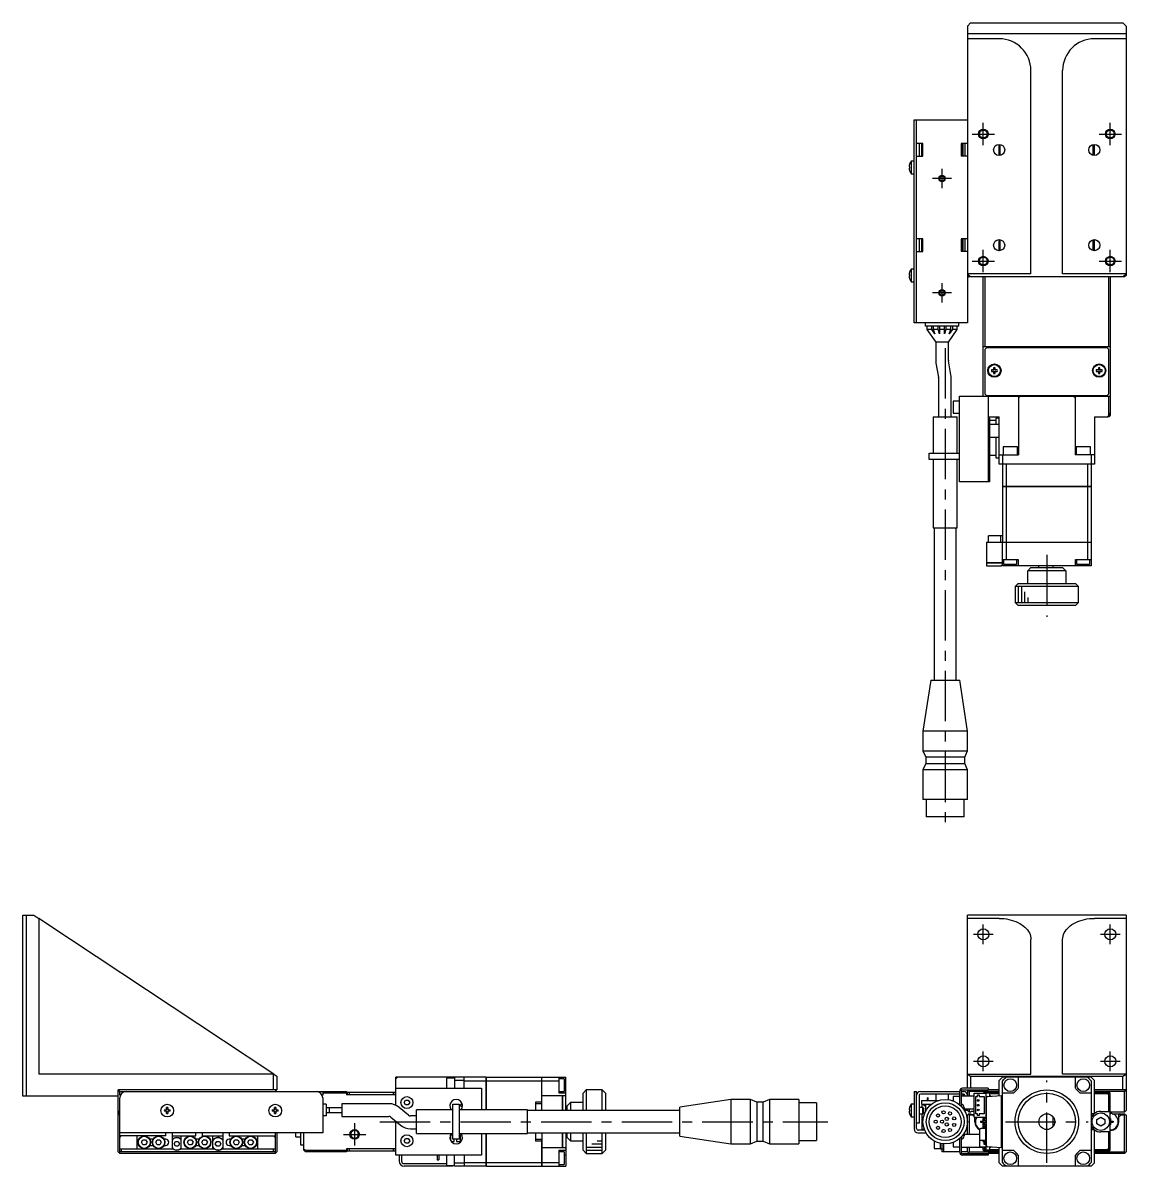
# Model space of a CAD drawing. Extents: x 0 to 729, y -8 to 650.
# Drawn here: x 0 to 347.6, y 290 to 650 of the extents above; entities that cross this region are included whole.
import ezdxf

# ---------------------------------------------------------------- set-up
doc = ezdxf.new("R2010")
doc.units = 0
doc.header["$LTSCALE"] = 0.5
doc.linetypes.add('CENTER', pattern=[50.8, 31.75, -6.35, 6.35, -6.35])
for name, color, linetype in [('MSM_CENTER', 1, 'CENTER'), ('MSM_CONTINUOUS', 7, 'CONTINUOUS'), ('MSM_NARROW', 5, 'CONTINUOUS')]:
    doc.layers.add(name, color=color, linetype=linetype)

msp = doc.modelspace()

# ---------------------------------------------------------------- linework, layer by layer
at = {"layer": 'MSM_CENTER'}
for p, q in [((302.56, 611.45), (302.56, 618.45)), ((342.56, 611.45), (342.56, 618.45)), ((299.06, 614.95), (306.06, 614.95)), ((339.06, 614.95), (346.06, 614.95)), ((289.56, 597.95), (289.56, 603.95)), ((292.56, 600.95), (286.56, 600.95)), ((302.56, 571.45), (302.56, 578.45)), ((342.56, 571.45), (342.56, 578.45)), ((299.06, 574.95), (306.06, 574.95)), ((339.06, 574.95), (346.06, 574.95)), ((289.56, 561.95), (289.56, 567.95)), ((292.56, 564.95), (286.56, 564.95)), ((290.56, 547.5), (290.56, 396.4)), ((322.56, 482.45), (322.56, 462.95)), ((302.56, 359.87), (302.56, 366.07)), ((342.56, 359.87), (342.56, 366.07)), ((299.46, 362.97), (305.66, 362.97)), ((339.46, 362.97), (345.66, 362.97)), ((302.56, 319.87), (302.56, 326.07)), ((342.56, 319.87), (342.56, 326.07)), ((299.46, 322.97), (305.66, 322.97)), ((339.46, 322.97), (345.66, 322.97)), ((322.56, 290.97), (322.56, 316.97)), ((104.5, 303.47), (104.5, 296.47)), ((112.45, 303.97), (253.55, 303.97)), ((309.56, 303.97), (335.56, 303.97)), ((101, 299.97), (108, 299.97))]:
    msp.add_line(p, q, dxfattribs=at)
at = {"layer": 'MSM_CONTINUOUS'}
for p, q in [((298.56, 649.95), (297.56, 648.95)), ((297.56, 648.95), (297.56, 555.45)), ((298.56, 649.95), (346.56, 649.95)), ((347.56, 648.95), (346.56, 649.95)), ((347.56, 648.95), (347.56, 570.45)), ((347.56, 646.45), (297.56, 646.45)), ((307.56, 644.95), (297.56, 644.95)), ((347.56, 644.95), (337.56, 644.95)), ((317.56, 570.91), (317.56, 634.95)), ((327.56, 570.91), (327.56, 634.95)), ((280.76, 555.45), (280.76, 619.45)), ((280.76, 619.45), (297.56, 619.45)), ((281.56, 555.45), (281.56, 619.45)), ((283.56, 611.95), (281.56, 611.95)), ((282.36, 611.95), (282.36, 607.95)), ((283.06, 611.95), (283.06, 607.95)), ((283.56, 607.95), (283.56, 611.95)), ((297.56, 611.95), (295.56, 611.95)), ((295.56, 611.95), (295.56, 607.95)), ((296.06, 607.95), (296.06, 611.95)), ((296.26, 607.95), (296.26, 611.95)), ((296.76, 611.95), (296.76, 607.95)), ((307.56, 608.2), (307.56, 611.7)), ((307.91, 608.24), (307.91, 611.67)), ((337.21, 608.24), (337.21, 611.67)), ((337.56, 608.2), (337.56, 611.7)), ((279.31, 605.4), (279.31, 605.38)), ((279.87, 606.45), (279.87, 602.45)), ((280.76, 606.45), (279.87, 606.45)), ((281.56, 607.95), (283.56, 607.95)), ((297.56, 607.95), (295.56, 607.95)), ((279.18, 604.65), (279.31, 604.65)), ((279.31, 604.25), (279.18, 604.25)), ((279.31, 604.65), (279.31, 604.25)), ((279.31, 603.52), (279.31, 603.5)), ((279.87, 602.45), (280.76, 602.45)), ((283.56, 581.95), (281.56, 581.95)), ((282.36, 581.95), (282.36, 577.95)), ((283.06, 581.95), (283.06, 577.95)), ((283.56, 577.95), (283.56, 581.95)), ((297.56, 581.95), (295.56, 581.95)), ((295.56, 581.95), (295.56, 577.95)), ((296.06, 577.95), (296.06, 581.95)), ((296.26, 577.95), (296.26, 581.95)), ((296.76, 581.95), (296.76, 577.95)), ((307.56, 578.2), (307.56, 581.7)), ((307.91, 578.24), (307.91, 581.67)), ((337.21, 578.24), (337.21, 581.67)), ((337.56, 578.2), (337.56, 581.7)), ((281.56, 577.95), (283.56, 577.95)), ((297.56, 577.95), (295.56, 577.95)), ((279.87, 572.45), (279.87, 568.45)), ((280.76, 572.45), (279.87, 572.45)), ((279.18, 570.65), (279.31, 570.65)), ((279.31, 570.25), (279.18, 570.25)), ((279.31, 571.4), (279.31, 571.38)), ((279.31, 570.65), (279.31, 570.25)), ((279.31, 569.52), (279.31, 569.5)), ((297.56, 570.95), (297.61, 570.91)), ((297.56, 570.45), (298.06, 569.95)), ((297.61, 570.91), (298.56, 569.95)), ((317.56, 570.91), (297.61, 570.91)), ((297.81, 570.2), (298.06, 570.45)), ((347.06, 569.95), (298.06, 569.95)), ((302.56, 532.45), (302.56, 569.95)), ((303.06, 569.95), (303.06, 547.95)), ((347.52, 570.91), (327.56, 570.91)), ((342.06, 547.95), (342.06, 569.95)), ((342.56, 569.95), (342.56, 526.45)), ((346.56, 569.95), (347.52, 570.91)), ((347.06, 570.45), (347.31, 570.2)), ((347.56, 570.45), (347.06, 569.95)), ((347.52, 570.91), (347.56, 570.95)), ((279.87, 568.45), (280.76, 568.45)), ((297.56, 555.45), (280.76, 555.45)), ((284.31, 554.45), (284.31, 555.45)), ((294.81, 554.45), (284.31, 554.45)), ((284.81, 554.45), (284.81, 553.45)), ((286.31, 553.45), (286.31, 554.45)), ((286.81, 554.45), (286.81, 553.45)), ((288.31, 553.45), (288.31, 554.45)), ((288.81, 554.45), (288.81, 552)), ((290.31, 552), (290.31, 554.45)), ((290.81, 554.45), (290.81, 553.45)), ((292.31, 553.45), (292.31, 554.45)), ((292.81, 554.45), (292.81, 553.45)), ((294.31, 553.45), (294.31, 554.45)), ((294.81, 554.45), (294.81, 555.45)), ((286.31, 553.45), (284.81, 553.45)), ((284.81, 553.45), (287.56, 549.45)), ((287.31, 552), (286.31, 553.45)), ((288.31, 553.45), (286.81, 553.45)), ((286.81, 553.45), (287.31, 552)), ((288.81, 552), (288.31, 553.45)), ((290.31, 553.45), (288.81, 553.45)), ((290.81, 553.45), (290.31, 552)), ((292.31, 553.45), (290.81, 553.45)), ((291.56, 549.45), (294.31, 553.45)), ((291.81, 552), (292.31, 553.45)), ((292.81, 553.45), (291.81, 552)), ((294.31, 553.45), (292.81, 553.45)), ((291.56, 549.45), (287.56, 549.45)), ((287.56, 549.45), (287.56, 543.71)), ((291.56, 543.71), (291.56, 549.45)), ((342.56, 547.95), (302.56, 547.95)), ((303.56, 547.65), (303.06, 547.15)), ((341.56, 547.65), (303.56, 547.65)), ((308.31, 547.95), (308.31, 547.65)), ((308.81, 547.95), (308.81, 547.65)), ((314.31, 547.65), (314.31, 547.95)), ((317.76, 547.95), (317.56, 547.75)), ((327.56, 547.75), (317.56, 547.75)), ((317.56, 547.75), (317.56, 547.65)), ((327.56, 547.75), (327.36, 547.95)), ((327.56, 547.65), (327.56, 547.75)), ((330.81, 547.95), (330.81, 547.65)), ((336.31, 547.65), (336.31, 547.95)), ((336.81, 547.65), (336.81, 547.95)), ((342.06, 547.15), (341.56, 547.65)), ((303.06, 547.15), (303.06, 533.15)), ((342.06, 533.15), (342.06, 547.15)), ((287.64, 542.84), (288.42, 538.44)), ((292.36, 539.13), (291.58, 543.54)), ((305.82, 540.69), (305.14, 540.69)), ((305.14, 540.21), (305.82, 540.21)), ((305.82, 541.37), (305.82, 540.69)), ((305.82, 540.21), (305.82, 539.53)), ((306.3, 540.69), (306.3, 541.37)), ((306.98, 540.69), (306.3, 540.69)), ((306.3, 539.53), (306.3, 540.21)), ((306.3, 540.21), (306.98, 540.21)), ((338.82, 540.69), (338.14, 540.69)), ((338.14, 540.21), (338.82, 540.21)), ((338.82, 541.37), (338.82, 540.69)), ((338.82, 540.21), (338.82, 539.53)), ((339.3, 540.69), (339.3, 541.37)), ((339.98, 540.69), (339.3, 540.69)), ((339.3, 540.21), (339.98, 540.21)), ((339.3, 539.53), (339.3, 540.21)), ((288.43, 538.26), (288.43, 525.95)), ((292.43, 525.95), (292.43, 538.26)), ((303.06, 533.15), (303.56, 532.65)), ((341.56, 532.65), (342.06, 533.15)), ((293.06, 530.85), (293.06, 527.05)), ((295.06, 530.85), (293.06, 530.85)), ((295.06, 505.45), (295.06, 532.45)), ((295.06, 532.45), (342.56, 532.45)), ((303.56, 532.65), (341.56, 532.65)), ((304.06, 532.45), (304.06, 505.45)), ((308.31, 532.65), (308.31, 532.45)), ((312.56, 532.65), (312.56, 532.45)), ((313.56, 532.65), (313.56, 532.45)), ((313.66, 531.95), (314.16, 532.45)), ((313.66, 532.45), (313.66, 513.95)), ((315.06, 532.65), (315.06, 532.45)), ((330.06, 532.45), (330.06, 532.65)), ((330.96, 532.45), (331.46, 531.95)), ((331.46, 532.45), (331.46, 513.95)), ((331.56, 532.65), (331.56, 532.45)), ((332.56, 532.45), (332.56, 532.65)), ((336.81, 532.45), (336.81, 532.65)), ((342.06, 526.56), (342.06, 532.45)), ((286.81, 525.95), (294.31, 525.95)), ((286.81, 525.95), (286.81, 514.45)), ((293.06, 527.05), (295.06, 527.05)), ((294.31, 514.45), (294.31, 525.95)), ((304.06, 525.95), (307.56, 525.95)), ((307.56, 510.95), (307.56, 525.95)), ((337.56, 525.95), (337.56, 510.95)), ((337.56, 525.95), (341.76, 525.95)), ((341.76, 525.95), (342.06, 526.56)), ((342.06, 525.95), (341.76, 525.95)), ((342.06, 526.56), (342.56, 527.06)), ((342.56, 526.45), (342.06, 525.95)), ((304.56, 525.45), (304.06, 525.45)), ((304.56, 525.45), (304.56, 505.45)), ((306.56, 524.7), (304.56, 524.7)), ((307.56, 523.45), (304.56, 523.45)), ((306.56, 525.45), (306.56, 523.45)), ((307.56, 525.45), (306.56, 525.45)), ((304.56, 519.45), (307.56, 519.45)), ((306.56, 519.45), (306.56, 512.95)), ((313.31, 516.45), (308.81, 516.45)), ((308.81, 516.45), (308.81, 513.95)), ((313.31, 513.95), (313.31, 516.45)), ((336.31, 516.45), (331.81, 516.45)), ((331.81, 516.45), (331.81, 513.95)), ((336.31, 513.95), (336.31, 516.45)), ((285.56, 512.45), (285.56, 514.45)), ((285.56, 514.45), (295.06, 514.45)), ((295.06, 512.45), (285.56, 512.45)), ((286.81, 512.45), (286.81, 490.95)), ((294.31, 490.95), (294.31, 512.45)), ((306.56, 513.7), (304.56, 513.7)), ((306.56, 512.95), (307.56, 512.95)), ((307.56, 513.95), (313.66, 513.95)), ((308.56, 513.95), (308.56, 503.96)), ((337.56, 513.95), (331.46, 513.95)), ((336.56, 513.95), (336.56, 503.96)), ((337.56, 510.95), (307.56, 510.95)), ((309.72, 510.95), (309.72, 503.96)), ((335.41, 510.95), (335.41, 503.96)), ((304.56, 505.45), (295.06, 505.45)), ((308.56, 503.96), (336.56, 503.96)), ((308.56, 503.95), (308.56, 486.46)), ((336.56, 503.95), (308.56, 503.95)), ((308.57, 503.95), (308.57, 503.96)), ((309.72, 503.95), (309.72, 503.96)), ((309.72, 503.95), (309.72, 486.46)), ((335.41, 503.95), (335.41, 503.96)), ((335.41, 503.95), (335.41, 486.46)), ((336.55, 503.95), (336.55, 503.96)), ((336.56, 503.95), (336.56, 486.46)), ((286.81, 490.95), (294.31, 490.95)), ((287.06, 490.95), (287.06, 442.95)), ((294.06, 442.95), (294.06, 490.95)), ((303.56, 486.45), (303.56, 479.96)), ((303.56, 486.45), (336.56, 486.45)), ((304.16, 486.45), (304.16, 488.45)), ((308.56, 488.45), (304.16, 488.45)), ((304.56, 486.45), (304.56, 486.46)), ((304.56, 486.46), (336.56, 486.46)), ((308.06, 486.46), (308.06, 488.45)), ((308.56, 478.95), (308.56, 486.45)), ((308.57, 486.45), (308.57, 486.46)), ((309.72, 486.45), (309.72, 486.46)), ((309.72, 486.45), (309.72, 480.95)), ((335.41, 486.45), (335.41, 486.46)), ((335.41, 486.45), (335.41, 480.95)), ((336.55, 486.45), (336.55, 486.46)), ((336.56, 486.45), (336.56, 478.95)), ((303.56, 479.96), (308.56, 479.96)), ((303.56, 479.95), (303.56, 478.95)), ((308.56, 479.95), (303.56, 479.95)), ((303.56, 478.95), (308.26, 478.95)), ((303.57, 479.95), (303.57, 479.96)), ((308.26, 478.95), (308.26, 479.15)), ((308.26, 479.15), (308.56, 479.15)), ((308.56, 480.95), (313.56, 480.95)), ((336.56, 478.95), (308.56, 478.95)), ((309.06, 479.45), (309.06, 480.95)), ((313.06, 479.45), (309.06, 479.45)), ((312.06, 478.95), (312.06, 479.45)), ((313.06, 480.95), (313.06, 479.45)), ((313.56, 480.95), (313.56, 478.95)), ((320.06, 478.45), (320.06, 478.95)), ((324.56, 478.45), (324.56, 478.95)), ((331.56, 478.95), (331.56, 480.95)), ((331.56, 480.95), (336.56, 480.95)), ((332.06, 479.45), (332.06, 480.95)), ((336.06, 479.45), (332.06, 479.45)), ((333.06, 478.95), (333.06, 479.45)), ((336.06, 480.95), (336.06, 479.45)), ((317.56, 478.45), (316.56, 477.45)), ((328.56, 477.45), (316.56, 477.45)), ((316.56, 473.45), (316.56, 477.45)), ((317.56, 478.45), (327.56, 478.45)), ((328.56, 477.45), (327.56, 478.45)), ((328.56, 477.45), (328.56, 473.45)), ((313.56, 473.45), (312.56, 472.45)), ((332.56, 472.45), (312.56, 472.45)), ((312.56, 472.45), (312.56, 467.45)), ((313.56, 473.45), (331.56, 473.45)), ((332.56, 472.45), (331.56, 473.45)), ((332.56, 467.45), (332.56, 472.45)), ((312.56, 467.45), (332.56, 467.45)), ((312.56, 467.45), (313.56, 466.45)), ((331.56, 466.45), (313.56, 466.45)), ((331.56, 466.45), (332.56, 467.45)), ((285.99, 442.95), (283.56, 426.95)), ((285.99, 442.95), (295.13, 442.95)), ((297.56, 426.95), (295.13, 442.95)), ((297.56, 426.95), (283.56, 426.95)), ((283.56, 426.95), (283.56, 420.75)), ((297.56, 420.75), (297.56, 426.95)), ((283.56, 420.75), (297.56, 420.75)), ((283.56, 420.75), (284.41, 418.75)), ((296.71, 418.75), (284.41, 418.75)), ((284.41, 418.75), (284.41, 416.75)), ((296.71, 418.75), (297.56, 420.75)), ((296.71, 416.75), (296.71, 418.75)), ((284.41, 416.75), (283.56, 414.75)), ((297.56, 414.75), (283.56, 414.75)), ((283.56, 414.75), (283.56, 405.45)), ((284.41, 416.75), (296.71, 416.75)), ((297.56, 414.75), (296.71, 416.75)), ((297.56, 405.45), (297.56, 414.75)), ((297.56, 405.45), (283.56, 405.45)), ((284.61, 405.45), (284.61, 399.95)), ((296.51, 399.95), (296.51, 405.45)), ((296.51, 399.95), (284.61, 399.95)), ((0, 311.97), (0, 368.97)), ((0, 368.97), (3.5, 368.97)), ((1, 368.97), (1, 311.97)), ((3.5, 368.97), (5, 367.98)), ((5, 367.98), (5, 318.97)), ((15, 361.36), (5, 367.98)), ((347.56, 368.97), (297.56, 368.97)), ((297.56, 314.47), (297.56, 368.97)), ((307.56, 367.98), (297.56, 367.98)), ((307.56, 367.98), (308.35, 367.96)), ((308.35, 367.96), (309.13, 367.9)), ((309.13, 367.9), (309.9, 367.79)), ((309.9, 367.79), (310.65, 367.65)), ((310.65, 367.65), (311.39, 367.47)), ((311.39, 367.47), (312.1, 367.26)), ((312.1, 367.26), (312.79, 367)), ((332.34, 367), (333.02, 367.26)), ((333.02, 367.26), (333.74, 367.47)), ((333.74, 367.47), (334.47, 367.65)), ((334.47, 367.65), (335.23, 367.79)), ((335.23, 367.79), (336, 367.9)), ((336, 367.9), (336.78, 367.96)), ((336.78, 367.96), (337.56, 367.98)), ((347.56, 367.98), (337.56, 367.98)), ((347.56, 368.97), (347.56, 307.47)), ((312.79, 367), (313.44, 366.71)), ((313.44, 366.71), (314.06, 366.39)), ((314.06, 366.39), (314.63, 366.04)), ((314.63, 366.04), (315.17, 365.66)), ((315.17, 365.66), (315.65, 365.25)), ((315.65, 365.25), (316.09, 364.82)), ((316.09, 364.82), (316.47, 364.36)), ((316.47, 364.36), (316.8, 363.89)), ((316.8, 363.89), (317.07, 363.4)), ((328.05, 363.4), (328.32, 363.89)), ((328.32, 363.89), (328.65, 364.36)), ((328.65, 364.36), (329.04, 364.82)), ((329.04, 364.82), (329.47, 365.25)), ((329.47, 365.25), (329.96, 365.66)), ((329.96, 365.66), (330.49, 366.04)), ((330.49, 366.04), (331.07, 366.39)), ((331.07, 366.39), (331.69, 366.71)), ((331.69, 366.71), (332.34, 367)), ((79.04, 318.97), (15, 361.36)), ((317.07, 363.4), (317.29, 362.9)), ((317.29, 362.9), (317.44, 362.39)), ((317.44, 362.39), (317.53, 361.88)), ((317.53, 361.88), (317.56, 361.36)), ((317.56, 318.97), (317.56, 361.36)), ((327.56, 361.36), (327.59, 361.88)), ((327.56, 318.97), (327.56, 361.36)), ((327.59, 361.88), (327.69, 362.39)), ((327.69, 362.39), (327.84, 362.9)), ((327.84, 362.9), (328.05, 363.4)), ((79.04, 318.97), (5, 318.97)), ((79, 313.97), (79, 318.97)), ((79.04, 318.97), (80, 318.34)), ((80, 318.34), (80, 313.97)), ((117.5, 309.13), (117.5, 317.97)), ((117.5, 317.47), (118, 317.97)), ((145.99, 317.97), (117.5, 317.97)), ((133.5, 317.72), (133.5, 314.47)), ((136, 317.72), (133.5, 317.72)), ((136, 317.97), (136, 314.47)), ((139, 316.97), (136, 316.97)), ((139, 314.47), (139, 317.97)), ((139, 316.82), (145.99, 316.82)), ((145.99, 307.72), (145.99, 317.97)), ((146, 317.96), (145.99, 317.96)), ((146, 316.81), (145.99, 316.81)), ((146, 317.97), (146, 307.72)), ((146, 317.97), (163.49, 317.97)), ((146, 316.82), (163.49, 316.82)), ((163.49, 309.62), (163.49, 317.97)), ((163.5, 317.96), (163.49, 317.96)), ((163.5, 316.81), (163.49, 316.81)), ((163.5, 307.47), (163.5, 317.97)), ((163.5, 317.97), (171, 317.97)), ((163.5, 316.82), (169, 316.82)), ((169, 312.97), (169, 317.97)), ((170.5, 317.47), (169, 317.47)), ((170.5, 317.47), (170.5, 313.47)), ((171, 307.47), (171, 317.97)), ((297.56, 318.97), (317.56, 318.97)), ((297.61, 318.97), (298.56, 318.34)), ((298.56, 318.34), (298.56, 314.47)), ((298.56, 318.34), (346.56, 318.34)), ((308.56, 317.97), (307.56, 316.97)), ((307.56, 312.15), (307.56, 316.97)), ((336.56, 317.97), (308.56, 317.97)), ((308.56, 291.12), (308.56, 316.82)), ((313.56, 317.97), (313.56, 314.47)), ((347.56, 318.97), (327.56, 318.97)), ((331.56, 314.47), (331.56, 317.97)), ((337.56, 316.97), (336.56, 317.97)), ((336.56, 316.82), (336.56, 291.12)), ((337.56, 306.57), (337.56, 316.97)), ((346.56, 318.34), (347.52, 318.97)), ((346.56, 313.97), (346.56, 318.34)), ((80, 313.97), (30, 313.97)), ((30.5, 313.97), (30, 313.47)), ((30, 306.27), (30, 313.97)), ((30.25, 313.72), (30.5, 313.47)), ((30.5, 312.27), (30.5, 313.47)), ((30.5, 313.47), (102, 313.47)), ((80, 313.47), (79.5, 313.97)), ((79.5, 313.47), (79.75, 313.72)), ((94.5, 313.47), (94.5, 312.27)), ((102, 313.47), (102, 312.47)), ((102.3, 312.47), (102.3, 313.27)), ((102.3, 313.27), (117.3, 313.27)), ((102.8, 313.27), (102.8, 312.47)), ((116.8, 312.47), (116.8, 313.27)), ((117.3, 313.27), (117.3, 312.47)), ((117.5, 314.47), (144.5, 314.47)), ((144.5, 314.47), (144.5, 307.72)), ((169, 313.47), (170.5, 313.47)), ((171, 314.47), (170.5, 314.47)), ((177.5, 313.97), (176.5, 312.97)), ((177.5, 313.97), (177.5, 307.47)), ((182.5, 313.97), (177.5, 313.97)), ((182.5, 307.47), (182.5, 313.97)), ((183.5, 312.97), (182.5, 313.97)), ((280.76, 313.47), (280.76, 301.67)), ((280.76, 313.47), (281.56, 313.47)), ((281.56, 301.77), (281.56, 313.47)), ((282.76, 313.47), (295.06, 313.47)), ((295.06, 313.47), (295.06, 309.33)), ((295.56, 313.77), (295.56, 308.87)), ((295.56, 313.47), (296.36, 313.47)), ((295.76, 313.97), (304.06, 313.97)), ((304.06, 314.47), (296.06, 314.47)), ((297.56, 313.97), (297.56, 311.97)), ((297.56, 313.47), (298.06, 313.97)), ((298.06, 313.47), (297.81, 313.72)), ((298.06, 313.47), (298.06, 311.97)), ((307.56, 313.47), (298.06, 313.47)), ((303.06, 313.47), (302.56, 312.97)), ((303.06, 312.9), (303.06, 313.27)), ((303.06, 313.27), (307.56, 313.27)), ((303.56, 313.27), (303.56, 312.97)), ((304.06, 314.47), (304.06, 313.97)), ((307.56, 313.97), (304.06, 313.97)), ((347.56, 313.97), (337.56, 313.97)), ((347.06, 313.47), (337.56, 313.47)), ((337.56, 313.27), (342.06, 313.27)), ((341.56, 312.87), (341.56, 313.27)), ((342.56, 312.97), (342.06, 313.47)), ((342.06, 313.27), (342.06, 312.87)), ((347.06, 313.97), (347.56, 313.47)), ((347.31, 313.72), (347.06, 313.47)), ((347.06, 306.97), (347.06, 313.47)), ((30, 311.97), (0, 311.97)), ((30.5, 294.47), (30.5, 311.47)), ((102, 312.97), (94.5, 312.97)), ((94.5, 311.47), (94.5, 300.47)), ((100.5, 309.62), (100.5, 305.62)), ((115.33, 309.62), (100.5, 309.62)), ((117.5, 312.47), (102, 312.47)), ((120.13, 309.97), (120.57, 310.72)), ((120.57, 309.22), (120.13, 309.97)), ((120.57, 310.72), (121.43, 310.72)), ((121.43, 310.72), (121.87, 309.97)), ((121.87, 309.97), (121.43, 309.22)), ((161.5, 310.12), (161.5, 307.47)), ((163.49, 310.12), (161.5, 310.12)), ((163.5, 309.62), (161.5, 309.62)), ((163.5, 312.22), (169.99, 312.22)), ((171, 312.97), (169, 312.97)), ((169.99, 307.47), (169.99, 312.22)), ((170, 312.21), (169.99, 312.21)), ((170, 312.22), (170, 307.47)), ((170, 312.22), (170.8, 312.22)), ((170.8, 312.2), (170.8, 312.22)), ((171, 312.2), (170.8, 312.2)), ((171.5, 308.97), (172.5, 309.97)), ((172.5, 309.97), (172.5, 307.47)), ((176.5, 309.97), (172.5, 309.97)), ((176.5, 307.47), (176.5, 312.97)), ((183.5, 312.97), (183.5, 307.47)), ((223, 310.97), (207, 308.54)), ((223, 310.97), (223, 296.97)), ((229.2, 310.97), (223, 310.97)), ((229.2, 296.97), (229.2, 310.97)), ((231.2, 310.12), (229.2, 310.97)), ((231.2, 310.12), (231.2, 297.82)), ((233.2, 310.12), (231.2, 310.12)), ((235.2, 310.97), (233.2, 310.12)), ((233.2, 297.82), (233.2, 310.12)), ((235.2, 310.97), (235.2, 296.97)), ((244.5, 310.97), (235.2, 310.97)), ((244.5, 310.97), (244.5, 296.97)), ((250, 309.92), (244.5, 309.92)), ((250, 309.92), (250, 298.02)), ((282.36, 312.27), (282.36, 303.47)), ((295.06, 312.67), (282.76, 312.67)), ((283.06, 310.67), (283.06, 309.47)), ((283.06, 310.67), (288.54, 310.67)), ((284.94, 310.67), (284.94, 311.47)), ((285.19, 311.47), (284.94, 311.47)), ((285.19, 310.67), (285.19, 311.47)), ((287.56, 312.67), (287.56, 310.67)), ((291.56, 310.9), (291.56, 312.67)), ((292.59, 310.67), (293.06, 310.67)), ((293.06, 311.87), (293.06, 310.51)), ((295.06, 311.87), (293.06, 311.87)), ((296.36, 312.67), (295.56, 312.67)), ((299.66, 311.97), (295.56, 311.97)), ((296.26, 311.97), (296.26, 312.47)), ((296.71, 312.47), (296.26, 312.47)), ((296.76, 311.97), (296.76, 312.27)), ((299.66, 305.4), (299.66, 312.9)), ((299.66, 312.9), (303.36, 312.9)), ((300.16, 311.9), (300.71, 311.9)), ((300.16, 306.4), (300.16, 311.9)), ((300.71, 312.4), (301.21, 312.4)), ((300.71, 311.9), (300.71, 312.4)), ((301.21, 312.4), (301.21, 311.9)), ((301.21, 311.9), (302.86, 311.9)), ((302.56, 312.97), (302.56, 312.9)), ((302.86, 311.9), (302.86, 306.4)), ((304.56, 312.97), (303.36, 312.97)), ((303.36, 312.97), (303.36, 294.97)), ((303.56, 296.35), (303.56, 311.59)), ((303.84, 311.89), (308.26, 312.2)), ((304.56, 312.97), (304.56, 311.94)), ((304.56, 312.87), (307.56, 312.87)), ((304.99, 311.97), (304.56, 311.97)), ((308.26, 312.2), (308.56, 312.22)), ((308.26, 295.74), (308.26, 312.2)), ((312.06, 312.97), (308.56, 312.97)), ((336.56, 312.97), (333.06, 312.97)), ((337.56, 312.87), (342.06, 312.87)), ((342.06, 312.26), (341.76, 312.87)), ((342.06, 312.87), (342.56, 312.37)), ((342.56, 311.76), (342.06, 312.26)), ((342.06, 307.22), (342.06, 312.26)), ((342.56, 312.47), (342.46, 312.47)), ((342.56, 294.97), (342.56, 312.97)), ((30.5, 307.47), (30, 306.97)), ((30.5, 306.97), (30, 306.97)), ((30, 306.77), (30.5, 306.77)), ((30.5, 306.47), (30, 305.97)), ((30.1, 306.17), (30, 306.27)), ((30.1, 306.07), (30.1, 306.27)), ((30.5, 305.97), (30.25, 306.22)), ((30.5, 306.57), (30.4, 306.57)), ((44.57, 307.67), (45.3, 307.67)), ((45.3, 307.27), (44.57, 307.27)), ((45.3, 307.67), (45.3, 308.4)), ((45.3, 306.54), (45.3, 307.27)), ((45.7, 308.4), (45.7, 307.67)), ((45.7, 307.67), (46.43, 307.67)), ((45.7, 307.27), (45.7, 306.54)), ((46.43, 307.27), (45.7, 307.27)), ((78.57, 307.67), (79.3, 307.67)), ((79.3, 307.27), (78.57, 307.27)), ((79.3, 307.67), (79.3, 308.4)), ((79.3, 306.54), (79.3, 307.27)), ((79.7, 308.4), (79.7, 307.67)), ((79.7, 307.67), (80.43, 307.67)), ((79.7, 307.27), (79.7, 306.54)), ((80.43, 307.27), (79.7, 307.27)), ((95.5, 309.47), (94.5, 309.47)), ((95.5, 309.47), (95.5, 305.77)), ((100.5, 308.37), (95.5, 308.37)), ((95.5, 306.87), (100.5, 306.87)), ((96.5, 308.37), (96.5, 306.87)), ((121.47, 306), (118.55, 308.45)), ((121.43, 309.22), (120.57, 309.22)), ((124, 300.22), (124, 307.72)), ((135.5, 307.72), (124, 307.72)), ((135.5, 298.47), (135.5, 309.47)), ((135.5, 309.47), (137.5, 309.47)), ((137.5, 309.47), (137.5, 298.47)), ((159, 307.72), (137.5, 307.72)), ((138, 308.9), (138, 309.4)), ((138.45, 309.4), (138, 309.4)), ((138, 308.9), (138.5, 308.9)), ((138, 307.72), (138, 307.9)), ((138.19, 307.9), (138, 307.9)), ((159, 300.22), (159, 307.72)), ((207, 307.47), (159, 307.47)), ((171.5, 307.47), (171.5, 308.97)), ((207, 299.4), (207, 308.54)), ((279.18, 307.67), (279.31, 307.67)), ((279.31, 307.27), (279.18, 307.27)), ((279.31, 308.42), (279.31, 308.4)), ((279.31, 307.67), (279.31, 307.27)), ((279.31, 306.54), (279.31, 306.52)), ((279.87, 309.47), (279.87, 305.47)), ((280.76, 309.47), (279.87, 309.47)), ((283.56, 308.47), (282.36, 308.47)), ((282.36, 306.47), (283.56, 306.47)), ((283.06, 309.47), (286.23, 309.47)), ((283.31, 308.47), (283.31, 309.47)), ((283.31, 301.47), (283.31, 306.47)), ((283.56, 306.47), (283.56, 308.47)), ((283.76, 308.27), (283.56, 308.47)), ((283.56, 306.47), (283.76, 306.67)), ((283.76, 308.27), (283.76, 306.67)), ((283.86, 309.47), (283.86, 308.92)), ((284.31, 308.92), (283.86, 308.92)), ((284.31, 309.47), (284.31, 307.12)), ((295.06, 309.47), (294.89, 309.47)), ((296.56, 308.47), (296.56, 307.58)), ((296.56, 307.97), (299.66, 307.97)), ((296.76, 307.47), (296.76, 307.97)), ((297.56, 307.47), (296.76, 307.47)), ((297.56, 307.97), (297.56, 307.47)), ((298.06, 306.97), (297.56, 307.47)), ((298.06, 306.47), (297.56, 305.97)), ((298.06, 305.97), (297.81, 306.22)), ((298.06, 307.97), (298.06, 306.97)), ((298.5, 306.97), (298.06, 306.97)), ((298.06, 306.47), (298.5, 306.47)), ((299.66, 306.25), (299.26, 305.97)), ((300.71, 306.4), (300.16, 306.4)), ((300.71, 305.9), (300.71, 306.4)), ((301.21, 306.4), (301.21, 305.9)), ((302.86, 306.4), (301.21, 306.4)), ((336.56, 306.57), (337.56, 306.57)), ((336.56, 306.46), (337.47, 306.46)), ((339.56, 307.22), (342.56, 307.22)), ((347.06, 306.97), (342.56, 306.97)), ((343.18, 306.47), (347.06, 306.47)), ((345.26, 303.97), (345.26, 306.47)), ((345.86, 305.97), (345.26, 306.39)), ((347.56, 307.47), (347.06, 306.97)), ((347.06, 306.47), (347.56, 305.97)), ((347.31, 306.22), (347.06, 305.97)), ((30, 294.47), (30, 305.97)), ((95.5, 305.77), (94.5, 305.77)), ((100.5, 305.62), (115.33, 305.62)), ((115.97, 305.39), (118.9, 302.93)), ((117.5, 293.47), (117.5, 304.11)), ((124, 305.76), (122.11, 305.76)), ((279.87, 305.47), (280.76, 305.47)), ((282.36, 303.47), (281.56, 303.47)), ((297.56, 299.97), (297.56, 305.97)), ((298.06, 305.97), (298.06, 299.97)), ((299.26, 305.97), (298.06, 305.97)), ((299.26, 305.97), (299.66, 305.57)), ((299.66, 305.4), (303.36, 305.4)), ((299.84, 305.4), (299.86, 305.37)), ((299.86, 303.97), (299.86, 305.4)), ((301.21, 305.9), (300.71, 305.9)), ((301.66, 304.12), (301.66, 303.83)), ((301.66, 304.12), (302.46, 304.12)), ((301.66, 303.83), (302.46, 303.83)), ((302.19, 304.12), (302.19, 303.83)), ((302.56, 304.97), (302.52, 304.97)), ((302.52, 304.97), (302.52, 304.18)), ((302.52, 303.77), (302.52, 302.97)), ((302.56, 302.97), (302.52, 302.97)), ((302.56, 305.4), (302.56, 304.97)), ((303.36, 304.97), (302.56, 304.97)), ((302.56, 302.38), (302.56, 304.97)), ((303.36, 304.22), (302.56, 304.22)), ((303.36, 303.72), (302.56, 303.72)), ((303.13, 302.97), (302.56, 302.97)), ((303.13, 302.47), (302.56, 302.47)), ((303.03, 302.41), (302.7, 302.41)), ((302.81, 304.22), (302.81, 304.97)), ((302.81, 302.97), (302.81, 303.72)), ((302.81, 302.41), (302.81, 302.47)), ((302.94, 304.22), (302.94, 304.97)), ((302.94, 302.97), (302.94, 303.72)), ((302.94, 302.41), (302.94, 302.47)), ((303.13, 302.51), (303.13, 303.02)), ((303.13, 303.02), (303.36, 303.02)), ((303.13, 302.77), (303.36, 302.77)), ((303.13, 302.7), (303.36, 302.7)), ((303.36, 302.47), (303.36, 302.47)), ((324.56, 302.47), (324.56, 305.47)), ((338.31, 304.69), (339.56, 305.41)), ((338.31, 303.25), (338.31, 304.69)), ((339.56, 302.53), (338.31, 303.25)), ((339.56, 305.41), (340.81, 304.69)), ((340.81, 303.25), (339.56, 302.53)), ((340.81, 304.69), (340.81, 303.25)), ((342.61, 304.97), (342.56, 304.97)), ((342.61, 302.97), (342.56, 302.97)), ((342.61, 304.97), (342.61, 304.18)), ((342.61, 303.77), (342.61, 302.97)), ((342.67, 304.12), (343.46, 304.12)), ((342.67, 303.83), (343.46, 303.83)), ((342.93, 303.83), (342.93, 304.12)), ((343.46, 304.12), (343.46, 303.83)), ((345.26, 305.37), (345.86, 305.97)), ((347.06, 305.97), (345.86, 305.97)), ((347.06, 294.47), (347.06, 305.97)), ((347.56, 305.97), (347.56, 294.47)), ((94.5, 300.47), (30.5, 300.47)), ((30.5, 298.97), (31, 299.47)), ((45, 299.47), (30.5, 299.47)), ((36, 295.47), (36, 299.47)), ((45, 299.47), (45, 300.47)), ((47, 300.47), (47, 295.47)), ((47, 299.47), (54.5, 299.47)), ((49.8, 299.47), (49.8, 295.47)), ((54.5, 299.47), (54.5, 300.47)), ((56.5, 300.47), (56.5, 299.47)), ((56.5, 299.47), (63, 299.47)), ((59.8, 295.47), (59.8, 299.47)), ((63, 300.47), (63, 295.47)), ((65, 300.47), (65, 299.47)), ((65, 299.47), (79.5, 299.47)), ((74, 295.47), (74, 299.47)), ((79, 299.47), (79.5, 298.97)), ((79.5, 300.47), (79.5, 294.47)), ((80, 300.47), (80, 294.47)), ((86, 299.22), (86, 300.47)), ((86, 299.22), (87.5, 299.22)), ((87.5, 300.47), (87.5, 296.72)), ((88.5, 294.97), (88.5, 300.47)), ((122.11, 301.76), (124, 301.76)), ((124, 300.22), (135.5, 300.22)), ((134.67, 299.75), (134.67, 298.17)), ((135.5, 299.75), (134.67, 299.75)), ((137.5, 300.22), (159, 300.22)), ((137.82, 299.75), (137.5, 299.75)), ((137.82, 297.75), (137.82, 299.75)), ((144.5, 300.22), (144.5, 293.47)), ((145.99, 289.97), (145.99, 300.22)), ((146, 300.22), (146, 289.97)), ((159, 300.47), (207, 300.47)), ((161.5, 300.47), (161.5, 297.82)), ((163.5, 300.47), (163.5, 289.97)), ((169.99, 295.72), (169.99, 300.47)), ((170, 300.47), (170, 295.72)), ((171, 300.47), (171, 289.97)), ((171.5, 298.97), (171.5, 300.47)), ((172.5, 297.97), (171.5, 298.97)), ((172.5, 300.47), (172.5, 297.97)), ((176.5, 294.97), (176.5, 300.47)), ((177.5, 300.47), (177.5, 293.97)), ((182.5, 293.97), (182.5, 300.47)), ((183.5, 300.47), (183.5, 294.97)), ((207, 299.4), (223, 296.97)), ((281.96, 300.47), (284.5, 300.47)), ((284.11, 301.27), (282.06, 301.27)), ((284.03, 301.47), (283.31, 301.47)), ((295.56, 299.07), (295.56, 294.17)), ((296.56, 300.36), (296.56, 299.47)), ((301.48, 299.97), (296.56, 299.97)), ((301.36, 299.87), (301.36, 296.07)), ((301.48, 299.87), (301.36, 299.87)), ((301.48, 298.17), (301.48, 301.55)), ((301.51, 301.62), (301.83, 301.94)), ((301.91, 301.97), (303.16, 301.97)), ((302.37, 302.08), (302.37, 301.97)), ((302.6, 302.08), (302.6, 301.97)), ((302.7, 302.18), (303.03, 302.18)), ((302.81, 301.97), (302.81, 302.18)), ((302.94, 301.97), (302.94, 302.18)), ((303.26, 301.87), (303.26, 298.17)), ((303.36, 301.28), (303.26, 301.28)), ((303.36, 300.72), (303.26, 300.72)), ((303.36, 299.87), (303.26, 299.87)), ((303.36, 299.75), (303.26, 299.75)), ((337.47, 301.48), (336.56, 301.48)), ((337.56, 301.37), (336.56, 301.37)), ((337.56, 290.97), (337.56, 301.37)), ((342.56, 300.72), (339.56, 300.72)), ((342.06, 295.68), (342.06, 300.72)), ((30.5, 295.47), (47.18, 295.47)), ((31, 295.47), (31, 294.47)), ((37.38, 297.47), (37.82, 298.22)), ((37.82, 296.72), (37.38, 297.47)), ((37.82, 298.22), (38.68, 298.22)), ((38.68, 296.72), (37.82, 296.72)), ((38.68, 298.22), (39.12, 297.47)), ((39.12, 297.47), (38.68, 296.72)), ((41.02, 298.47), (39.98, 298.47)), ((39.98, 296.47), (41.02, 296.47)), ((41.88, 297.47), (42.32, 298.22)), ((42.32, 296.72), (41.88, 297.47)), ((42.32, 298.22), (43.18, 298.22)), ((43.18, 296.72), (42.32, 296.72)), ((43.18, 298.22), (43.62, 297.47)), ((43.62, 297.47), (43.18, 296.72)), ((45, 298.47), (44.48, 298.47)), ((44.48, 296.47), (45, 296.47)), ((47.63, 296.97), (48.07, 297.72)), ((48.07, 296.22), (47.63, 296.97)), ((48.07, 297.72), (48.93, 297.72)), ((48.93, 296.22), (48.07, 296.22)), ((48.93, 297.72), (49.37, 296.97)), ((49.37, 296.97), (48.93, 296.22)), ((49.8, 295.47), (60.18, 295.47)), ((51.88, 297.47), (52.32, 298.22)), ((52.32, 296.72), (51.88, 297.47)), ((52.32, 298.22), (53.18, 298.22)), ((53.18, 296.72), (52.32, 296.72)), ((53.18, 298.22), (53.62, 297.47)), ((53.62, 297.47), (53.18, 296.72)), ((55.52, 298.47), (54.48, 298.47)), ((54.48, 296.47), (55.52, 296.47)), ((56.38, 297.47), (56.82, 298.22)), ((56.82, 296.72), (56.38, 297.47)), ((56.82, 298.22), (57.68, 298.22)), ((57.68, 296.72), (56.82, 296.72)), ((57.68, 298.22), (58.12, 297.47)), ((58.12, 297.47), (57.68, 296.72)), ((60.63, 296.97), (61.07, 297.72)), ((61.07, 296.22), (60.63, 296.97)), ((61.07, 297.72), (61.93, 297.72)), ((61.93, 296.22), (61.07, 296.22)), ((61.93, 297.72), (62.37, 296.97)), ((62.37, 296.97), (61.93, 296.22)), ((62.82, 295.47), (79.5, 295.47)), ((65.52, 298.47), (65, 298.47)), ((65, 296.47), (65.52, 296.47)), ((66.38, 297.47), (66.82, 298.22)), ((66.82, 296.72), (66.38, 297.47)), ((66.82, 298.22), (67.68, 298.22)), ((67.68, 296.72), (66.82, 296.72)), ((67.68, 298.22), (68.12, 297.47)), ((68.12, 297.47), (67.68, 296.72)), ((70.02, 298.47), (68.98, 298.47)), ((68.98, 296.47), (70.02, 296.47)), ((70.88, 297.47), (71.32, 298.22)), ((71.32, 296.72), (70.88, 297.47)), ((71.32, 298.22), (72.18, 298.22)), ((72.18, 296.72), (71.32, 296.72)), ((72.18, 298.22), (72.62, 297.47)), ((72.62, 297.47), (72.18, 296.72)), ((79, 294.47), (79, 295.47)), ((87.5, 296.72), (88.5, 296.72)), ((88.5, 295.28), (89.11, 294.97)), ((117.5, 295.47), (102, 295.47)), ((102, 295.47), (102, 294.47)), ((102.3, 294.67), (102.3, 295.47)), ((102.8, 295.47), (102.8, 294.67)), ((116.8, 294.67), (116.8, 295.47)), ((117.3, 295.47), (117.3, 294.67)), ((120.13, 297.97), (120.57, 298.72)), ((120.57, 297.22), (120.13, 297.97)), ((120.57, 298.72), (121.43, 298.72)), ((121.43, 297.22), (120.57, 297.22)), ((121.43, 298.72), (121.87, 297.97)), ((121.87, 297.97), (121.43, 297.22)), ((134.92, 297.75), (135.92, 297.75)), ((137.5, 298.47), (135.5, 298.47)), ((135.92, 297.75), (135.92, 298.47)), ((136.57, 298.47), (136.57, 297.75)), ((136.57, 297.75), (137.82, 297.75)), ((163.5, 298.32), (161.5, 298.32)), ((163.49, 297.82), (161.5, 297.82)), ((163.49, 289.97), (163.49, 298.32)), ((169.99, 295.72), (163.5, 295.72)), ((170, 295.73), (169.99, 295.73)), ((170.8, 295.72), (170, 295.72)), ((170.8, 295.74), (171, 295.74)), ((170.8, 295.72), (170.8, 295.74)), ((172.5, 297.97), (176.5, 297.97)), ((223, 296.97), (229.2, 296.97)), ((229.2, 296.97), (231.2, 297.82)), ((231.2, 297.82), (233.2, 297.82)), ((233.2, 297.82), (235.2, 296.97)), ((235.2, 296.97), (244.5, 296.97)), ((244.5, 298.02), (250, 298.02)), ((287.06, 297.91), (287.06, 295.57)), ((287.06, 295.57), (289.06, 295.57)), ((289.06, 295.47), (289.06, 297.13)), ((289.06, 295.47), (290.06, 295.47)), ((289.56, 294.47), (289.56, 297.04)), ((290.06, 296.99), (290.06, 294.47)), ((293.06, 297.43), (293.06, 296.07)), ((293.06, 296.07), (295.06, 296.07)), ((294.89, 298.47), (295.06, 298.47)), ((295.06, 298.61), (295.06, 294.47)), ((295.56, 295.97), (302.56, 295.97)), ((297.56, 294.47), (297.56, 295.97)), ((298.06, 295.97), (298.06, 294.47)), ((301.36, 296.07), (303.36, 296.07)), ((303.16, 298.07), (301.58, 298.07)), ((302.37, 298.07), (302.37, 297.96)), ((302.56, 294.97), (302.56, 296.07)), ((303.06, 295.07), (302.56, 295.57)), ((302.66, 295.47), (302.56, 295.47)), ((302.6, 298.07), (302.6, 297.96)), ((302.68, 296.07), (303.06, 295.68)), ((302.7, 297.86), (303.03, 297.86)), ((303.03, 297.63), (302.7, 297.63)), ((302.81, 297.86), (302.81, 298.07)), ((302.81, 296.8), (302.81, 297.63)), ((303.36, 296.8), (302.81, 296.8)), ((303.06, 296.07), (303.06, 295.68)), ((303.06, 295.68), (303.36, 295.08)), ((303.13, 297.53), (303.13, 297.02)), ((303.36, 297.33), (303.13, 297.33)), ((303.36, 297.27), (303.13, 297.27)), ((303.36, 297.02), (303.13, 297.02)), ((303.36, 297.75), (303.28, 297.75)), ((308.26, 295.74), (303.84, 296.05)), ((304.56, 296), (304.56, 294.97)), ((304.56, 295.97), (304.99, 295.97)), ((307.56, 290.97), (307.56, 295.79)), ((308.56, 295.72), (308.26, 295.74)), ((341.76, 295.07), (342.06, 295.68)), ((342.06, 295.68), (342.56, 296.18)), ((342.56, 295.57), (342.06, 295.07)), ((342.56, 295.47), (342.46, 295.47)), ((30, 294.47), (30.5, 293.97)), ((30.25, 294.22), (30.5, 294.47)), ((79.5, 294.47), (30.5, 294.47)), ((79.5, 293.97), (30.5, 293.97)), ((79.5, 294.47), (79.75, 294.22)), ((79.5, 293.97), (80, 294.47)), ((89, 294.47), (88.5, 294.97)), ((102, 294.47), (89, 294.47)), ((89.11, 294.97), (102, 294.97)), ((89.11, 294.97), (89.61, 294.47)), ((117.5, 294.67), (102.3, 294.67)), ((144.5, 293.47), (117.5, 293.47)), ((118.5, 293.47), (118.5, 291.57)), ((119.3, 293.47), (119.3, 291.57)), ((130.5, 293.47), (130.5, 291.97)), ((130.5, 291.97), (131, 291.97)), ((131, 293.47), (131, 291.97)), ((133.5, 293.47), (133.5, 290.22)), ((136, 289.97), (136, 293.47)), ((139, 293.47), (139, 289.97)), ((169, 294.97), (171, 294.97)), ((169, 289.97), (169, 294.97)), ((170.5, 294.47), (169, 294.47)), ((170.5, 294.47), (170.5, 290.47)), ((171, 293.47), (170.5, 293.47)), ((176.5, 294.97), (177.5, 293.97)), ((177.5, 293.97), (182.5, 293.97)), ((182.5, 293.97), (183.5, 294.97)), ((295.06, 294.47), (289.56, 294.47)), ((297.56, 294.47), (295.56, 294.47)), ((295.76, 293.97), (304.06, 293.97)), ((304.06, 293.47), (296.06, 293.47)), ((297.56, 294.47), (298.06, 293.97)), ((297.81, 294.22), (298.06, 294.47)), ((298.06, 294.47), (307.56, 294.47)), ((302.56, 294.97), (303.06, 294.47)), ((303.06, 294.67), (303.06, 295.07)), ((303.36, 295.07), (303.06, 295.07)), ((307.56, 294.67), (303.06, 294.67)), ((304.56, 294.97), (303.36, 294.97)), ((303.56, 294.97), (303.56, 294.67)), ((304.06, 293.97), (304.06, 293.47)), ((307.56, 293.97), (304.06, 293.97)), ((307.56, 295.07), (304.56, 295.07)), ((308.56, 294.97), (312.06, 294.97)), ((313.56, 293.47), (313.56, 289.97)), ((331.56, 289.97), (331.56, 293.47)), ((333.06, 294.97), (336.56, 294.97)), ((342.06, 295.07), (337.56, 295.07)), ((342.06, 294.67), (337.56, 294.67)), ((337.56, 294.47), (347.06, 294.47)), ((347.06, 293.97), (337.56, 293.97)), ((341.56, 294.67), (341.56, 295.07)), ((342.06, 295.07), (342.06, 294.67)), ((342.06, 294.47), (342.56, 294.97)), ((347.06, 294.47), (347.31, 294.22)), ((347.56, 294.47), (347.06, 293.97)), ((120.1, 290.77), (133.5, 290.77)), ((135.3, 289.97), (120.1, 289.97)), ((133.5, 290.22), (136, 290.22)), ((134.8, 289.97), (134.8, 290.22)), ((135.3, 290.22), (135.3, 289.97)), ((136, 290.97), (139, 290.97)), ((145.99, 289.97), (136, 289.97)), ((139, 291.12), (145.99, 291.12)), ((146, 291.13), (145.99, 291.13)), ((146, 289.98), (145.99, 289.98)), ((146, 291.12), (163.49, 291.12)), ((146, 289.97), (163.49, 289.97)), ((163.5, 291.13), (163.49, 291.13)), ((163.5, 289.98), (163.49, 289.98)), ((163.5, 291.12), (169, 291.12)), ((163.5, 289.97), (171, 289.97)), ((169, 290.47), (170.5, 290.47)), ((307.56, 290.97), (308.56, 289.97)), ((336.56, 289.97), (308.56, 289.97)), ((336.56, 289.97), (337.56, 290.97))]:
    msp.add_line(p, q, dxfattribs=at)
for centre, radius in [((302.56, 614.95), 1.23), ((342.56, 614.95), 1.23), ((307.56, 609.95), 1.75), ((337.56, 609.95), 1.75), ((289.56, 600.95), 0.783), ((307.56, 579.95), 1.75), ((337.56, 579.95), 1.75), ((302.56, 574.95), 1.23), ((342.56, 574.95), 1.23), ((289.56, 564.95), 0.783), ((306.06, 540.45), 2.1), ((306.06, 540.45), 1.9), ((339.06, 540.45), 2.1), ((339.06, 540.45), 1.9), ((302.56, 362.97), 1.75), ((342.56, 362.97), 1.75), ((302.56, 322.97), 1.75), ((342.56, 322.97), 1.75), ((311.06, 315.47), 2), ((334.06, 315.47), 2), ((322.56, 303.97), 10), ((121, 309.97), 1.9), ((290.56, 303.97), 7), ((290.56, 303.97), 5.95), ((300.96, 310.65), 0.25), ((322.56, 303.97), 9), ((45.5, 307.47), 2), ((79.5, 307.47), 2), ((290.56, 303.97), 5), ((288.27, 305.9), 0.5), ((290.04, 306.92), 0.5), ((292.06, 306.57), 0.5), ((300.96, 309.15), 0.25), ((300.96, 307.65), 0.25), ((322.56, 303.97), 2.5), ((339.56, 303.97), 2.75), ((287.56, 303.97), 0.5), ((288.27, 302.04), 0.5), ((289.56, 303.97), 0.5), ((291.06, 304.84), 0.5), ((291.06, 303.1), 0.5), ((293.38, 305), 0.5), ((293.38, 302.94), 0.5), ((38.25, 297.47), 2), ((38.25, 297.47), 1.9), ((42.75, 297.47), 2), ((42.75, 297.47), 1.9), ((52.75, 297.47), 2), ((52.75, 297.47), 1.9), ((57.25, 297.47), 2), ((57.25, 297.47), 1.9), ((67.25, 297.47), 2), ((67.25, 297.47), 1.9), ((71.75, 297.47), 2), ((71.75, 297.47), 1.9), ((121, 297.97), 1.9), ((290.04, 301.02), 0.5), ((292.06, 301.37), 0.5), ((311.06, 292.47), 2), ((334.06, 292.47), 2)]:
    msp.add_circle(centre, radius, dxfattribs=at)
at = {"layer": 'MSM_CONTINUOUS', "extrusion": (0, 0, -1)}
msp.add_circle((-104.5, 299.97), 1.23, dxfattribs=at)
at = {"layer": 'MSM_CONTINUOUS'}
for centre, radius, start, end in [((307.56, 634.95), 10, 0, 90), ((337.56, 634.95), 10, 90, 180), ((282.36, 604.45), 3.19, 163.0947, 176.4097), ((282.36, 604.45), 3.2, 141.3178, 162.73), ((282.36, 604.45), 3.19, 183.5904, 196.9053), ((282.36, 604.45), 3.2, 197.27, 218.6822), ((282.36, 570.45), 3.2, 141.3178, 162.73), ((282.36, 570.45), 3.19, 163.0947, 176.4097), ((282.36, 570.45), 3.19, 183.5904, 196.9053), ((282.36, 570.45), 3.2, 197.27, 218.6822), ((292.56, 543.71), 5, 180, 190), ((292.56, 543.71), 1, 180, 190), ((306.06, 540.45), 0.95, 165.3667, 194.6333), ((306.06, 540.45), 0.365, 138.8496, 221.1504), ((306.06, 540.45), 0.95, 75.3667, 104.6333), ((306.06, 540.45), 0.365, 48.8496, 131.1504), ((306.06, 540.45), 0.365, 228.8496, 311.1504), ((306.06, 540.45), 0.365, 318.8496, 41.1504), ((306.06, 540.45), 0.95, 345.3667, 14.6333), ((339.06, 540.45), 0.95, 165.3667, 194.6333), ((339.06, 540.45), 0.365, 138.8496, 221.1504), ((339.06, 540.45), 0.95, 75.3667, 104.6333), ((339.06, 540.45), 0.365, 48.8496, 131.1504), ((339.06, 540.45), 0.365, 228.8496, 311.1504), ((339.06, 540.45), 0.365, 318.8496, 41.1504), ((339.06, 540.45), 0.95, 345.3667, 14.6333), ((287.43, 538.26), 1, 0, 10), ((287.43, 538.26), 5, 0, 10), ((306.06, 540.45), 0.95, 255.3667, 284.6333), ((339.06, 540.45), 0.95, 255.3667, 284.6333), ((322.56, 303.97), 19, 132.5369, 137.4631), ((322.56, 303.97), 19, 42.5369, 47.4631), ((32.5, 311.47), 2, 90, 180), ((92.5, 311.47), 2, 0, 90), ((282.76, 312.27), 1.2, 90, 180), ((296.06, 313.47), 1, 90, 180), ((295.76, 313.77), 0.2, 90, 180), ((296.36, 312.27), 1.2, 0, 90), ((299.4, 327.13), 19, 311.7998, 318.2002), ((345.73, 327.13), 19, 221.7998, 228.2002), ((115.33, 304.62), 5, 50, 90), ((136.5, 308.97), 2, 321.3178, 218.6822), ((135.2, 310.64), 0.2, 255.0744, 0.8063), ((282.76, 312.27), 0.4, 90, 180), ((296.36, 312.27), 0.4, 0, 90), ((303.86, 311.59), 0.3, 94, 180), ((30.4, 306.27), 0.3, 90, 180), ((45.5, 307.47), 0.95, 167.8468, 192.1532), ((45.5, 307.47), 0.435, 152.6335, 207.3665), ((45.5, 307.47), 0.95, 77.8468, 102.1532), ((45.5, 307.47), 0.435, 62.6335, 117.3665), ((45.5, 307.47), 0.435, 242.6335, 297.3665), ((45.5, 307.47), 0.95, 257.8468, 282.1532), ((45.5, 307.47), 0.435, 332.6335, 27.3665), ((45.5, 307.47), 0.95, 347.8468, 12.1532), ((79.5, 307.47), 0.95, 167.8468, 192.1532), ((79.5, 307.47), 0.435, 152.6335, 207.3665), ((79.5, 307.47), 0.95, 77.8468, 102.1532), ((79.5, 307.47), 0.435, 62.6335, 117.3665), ((79.5, 307.47), 0.435, 242.6335, 297.3665), ((79.5, 307.47), 0.95, 257.8468, 282.1532), ((79.5, 307.47), 0.435, 332.6335, 27.3665), ((79.5, 307.47), 0.95, 347.8468, 12.1532), ((122.11, 306.76), 1, 230, 270), ((282.36, 307.47), 3.19, 163.0947, 176.4097), ((282.36, 307.47), 3.19, 183.5904, 196.9053), ((282.36, 307.47), 3.2, 141.3178, 162.73), ((282.36, 307.47), 3.2, 197.27, 218.6822), ((286.56, 308.47), 1, 118.9988, 144.2683), ((295.56, 308.47), 1, 0, 90), ((299.16, 306.22), 1, 60, 131.4096), ((299.16, 307.22), 1, 228.5904, 300), ((339.57, 303.97), 3.25, 130.0233, 157.3704), ((339.56, 303.97), 3.25, 90, 130.0046), ((342.46, 303.97), 2.6, 272.2042, 87.7958), ((115.33, 304.62), 1, 50, 90), ((122.11, 306.76), 5, 230, 270), ((302.66, 303.97), 2.8, 180, 245.0752), ((302.66, 303.97), 2.6, 146.7647, 244.089), ((302.7, 302.08), 0.33, 90, 180), ((302.46, 304.18), 0.06, 270, 0), ((302.46, 303.77), 0.06, 0, 90), ((303.03, 302.51), 0.33, 270, 0), ((303.03, 302.51), 0.1, 270, 0), ((339.57, 303.97), 3.25, 202.6302, 229.9778), ((342.46, 303.97), 2.8, 272.0467, 0), ((342.67, 304.18), 0.06, 180, 270), ((342.67, 303.77), 0.06, 90, 180), ((48.5, 296.97), 2, 49.4584, 138.5904), ((48.5, 296.97), 1.9, 46.8264, 142.1364), ((61.5, 296.97), 2, 41.4096, 148.2117), ((61.5, 296.97), 1.9, 37.8636, 153.4746), ((136.5, 298.97), 2, 141.3178, 38.6822), ((281.96, 301.67), 1.2, 180, 270), ((282.06, 301.77), 0.5, 180, 270), ((286.56, 299.47), 1, 215.7317, 241.0012), ((295.56, 299.47), 1, 270, 0), ((301.58, 301.55), 0.1, 135, 180), ((301.91, 301.87), 0.1, 90, 135), ((302.7, 302.08), 0.1, 90, 180), ((303.16, 301.87), 0.1, 0, 90), ((339.56, 303.97), 3.25, 229.9955, 270), ((45, 297.47), 1, 270, 90), ((48.5, 296.97), 1.9, 217.8636, 313.1736), ((48.5, 296.97), 2, 221.4096, 311.4096), ((61.5, 296.97), 1.9, 206.5254, 322.1364), ((61.5, 296.97), 2, 211.7883, 318.5904), ((65, 297.47), 1, 90, 270), ((301.58, 298.17), 0.1, 180, 270), ((302.7, 297.96), 0.33, 180, 270), ((302.7, 297.96), 0.1, 180, 270), ((303.03, 297.53), 0.33, 0, 90), ((303.03, 297.53), 0.1, 0, 90), ((303.16, 298.17), 0.1, 270, 0), ((303.86, 296.35), 0.3, 180, 266), ((296.06, 294.47), 1, 180, 270), ((295.76, 294.17), 0.2, 180, 270), ((299.4, 280.81), 19, 41.7998, 48.2002), ((345.73, 280.81), 19, 131.7998, 138.2002), ((120.1, 291.57), 1.6, 180, 270), ((120.1, 291.57), 0.8, 180, 270), ((322.56, 303.97), 19, 222.5369, 227.4631), ((322.56, 303.97), 19, 312.5369, 317.4631)]:
    msp.add_arc(centre, radius, start, end, dxfattribs=at)
at = {"layer": 'MSM_NARROW'}
for p, q in [((313.56, 472.45), (313.56, 467.45)), ((314.56, 472.45), (314.56, 467.45)), ((315.56, 470.75), (315.56, 467.45)), ((316.56, 469.05), (316.56, 467.45)), ((177.5, 295.97), (182.5, 295.97)), ((179.2, 296.97), (182.5, 296.97)), ((180.9, 297.97), (182.5, 297.97)), ((177.5, 294.97), (182.5, 294.97))]:
    msp.add_line(p, q, dxfattribs=at)
for centre, radius in [((302.56, 614.95), 1.5), ((342.56, 614.95), 1.5), ((289.56, 600.95), 1), ((302.56, 574.95), 1.5), ((342.56, 574.95), 1.5), ((289.56, 564.95), 1), ((104.5, 299.97), 1.5)]:
    msp.add_circle(centre, radius, dxfattribs=at)

doc.saveas('drawing.dxf')
